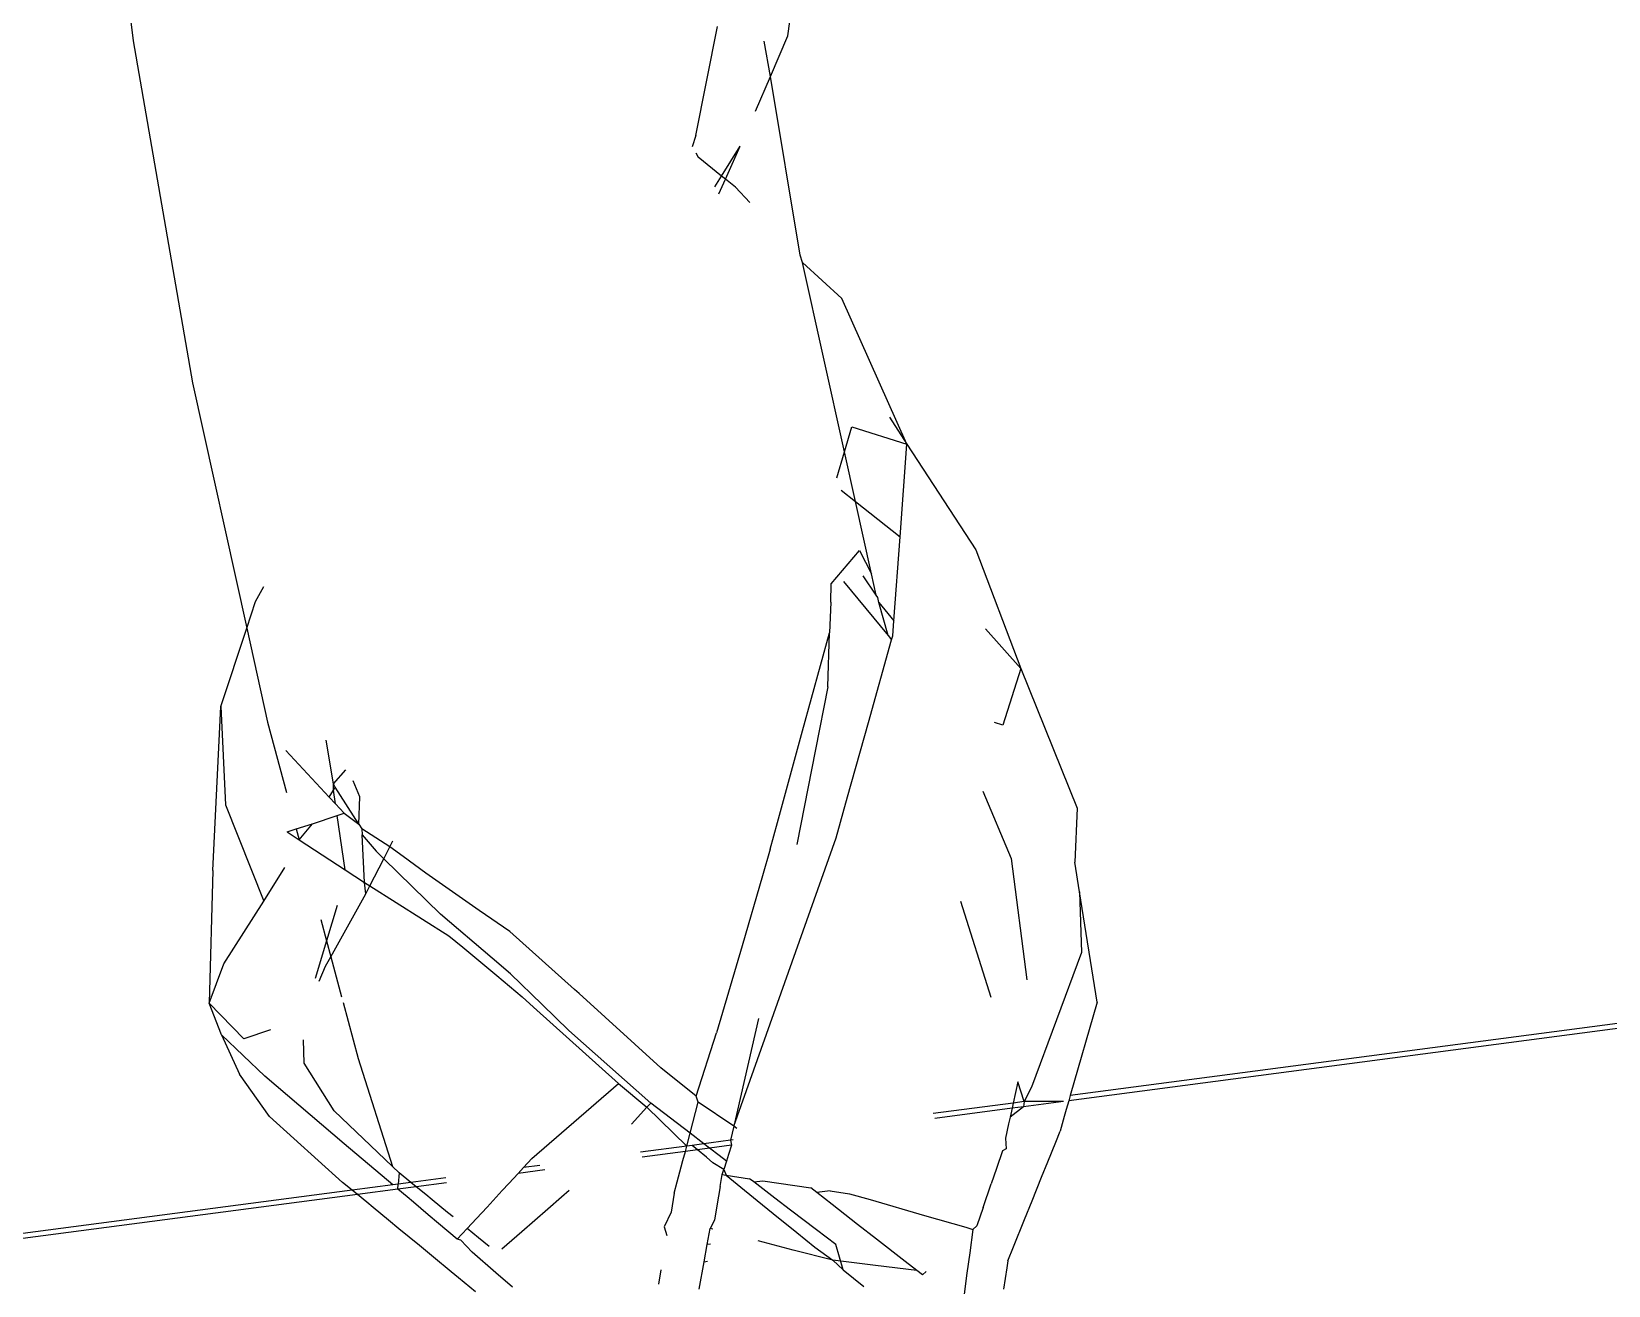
# Model space of a CAD drawing. Header units: inches. Extents: x 3324238 to 135265466, y -1036581 to 20094598.
# Drawn here: x 3354727.086 to 3354727.697, y -519087.387 to -519086.901 of the extents above; entities that cross this region are included whole.
import ezdxf

# ---------------------------------------------------------------- set-up
doc = ezdxf.new("R2010")
doc.units = ezdxf.units.IN
doc.header["$MEASUREMENT"] = 0

msp = doc.modelspace()

# ---------------------------------------------------------------- linework, layer by layer
for p, q in [((3354731.38742, -519086.802, 0.00267), (3354727.4878, -519087.31531, 0.00267)), ((3354731.35493, -519086.80401, 0.00267), (3354727.48839, -519087.31325, 0.00267)), ((3354727.11718, -519086.83953, 0.00267), (3354727.12527, -519086.90472, 0.00267)), ((3354727.37897, -519086.90281, 0.00267), (3354727.38366, -519086.8673, 0.00267)), ((3354727.34331, -519086.94138, 0.00267), (3354727.35162, -519086.89913, 0.00267)), ((3354727.37216, -519086.91858, 0.00267), (3354727.37897, -519086.90281, 0.00267)), ((3354727.12527, -519086.90472, 0.00267), (3354727.14819, -519087.03725, 0.00267)), ((3354727.37216, -519086.91858, 0.00267), (3354727.36979, -519086.90486, 0.00267)), ((3354727.36639, -519086.93194, 0.00267), (3354727.37216, -519086.91858, 0.00267)), ((3354727.38372, -519086.98771, 0.00267), (3354727.37216, -519086.91858, 0.00267)), ((3354727.34331, -519086.94138, 0.00267), (3354727.34189, -519086.94574, 0.00267)), ((3354727.35321, -519086.95712, 0.00267), (3354727.36045, -519086.94556, 0.00267)), ((3354727.35471, -519086.95833, 0.00267), (3354727.36045, -519086.94556, 0.00267)), ((3354727.34324, -519086.94815, 0.00267), (3354727.3442, -519086.94986, 0.00267)), ((3354727.35321, -519086.95712, 0.00267), (3354727.3442, -519086.94986, 0.00267)), ((3354727.3506, -519086.96129, 0.00267), (3354727.35321, -519086.95712, 0.00267)), ((3354727.35214, -519086.96403, 0.00267), (3354727.35471, -519086.95833, 0.00267)), ((3354727.35471, -519086.95833, 0.00267), (3354727.35321, -519086.95712, 0.00267)), ((3354727.35858, -519086.96146, 0.00267), (3354727.35471, -519086.95833, 0.00267)), ((3354727.36422, -519086.96734, 0.00267), (3354727.35858, -519086.96146, 0.00267)), ((3354727.38463, -519086.99063, 0.00267), (3354727.38372, -519086.98771, 0.00267)), ((3354727.40087, -519087.06398, 0.00267), (3354727.38463, -519086.99063, 0.00267)), ((3354727.39981, -519087.00452, 0.00267), (3354727.38463, -519086.99063, 0.00267)), ((3354727.42507, -519087.06096, 0.00267), (3354727.39981, -519087.00452, 0.00267)), ((3354727.14819, -519087.03725, 0.00267), (3354727.16924, -519087.13229, 0.00267)), ((3354727.40087, -519087.06398, 0.00267), (3354727.40378, -519087.0543, 0.00267)), ((3354727.40378, -519087.0543, 0.00267), (3354727.42507, -519087.06096, 0.00267)), ((3354727.41827, -519087.05055, 0.00267), (3354727.42507, -519087.06096, 0.00267)), ((3354727.42241, -519087.09688, 0.00267), (3354727.42507, -519087.06096, 0.00267)), ((3354727.42507, -519087.06096, 0.00267), (3354727.45184, -519087.10187, 0.00267)), ((3354727.39786, -519087.07402, 0.00267), (3354727.40087, -519087.06398, 0.00267)), ((3354727.40513, -519087.08319, 0.00267), (3354727.40087, -519087.06398, 0.00267)), ((3354727.39959, -519087.0788, 0.00267), (3354727.40513, -519087.08319, 0.00267)), ((3354727.40513, -519087.08319, 0.00267), (3354727.42241, -519087.09688, 0.00267)), ((3354727.41134, -519087.11123, 0.00267), (3354727.40513, -519087.08319, 0.00267)), ((3354727.41999, -519087.12944, 0.00267), (3354727.42241, -519087.09688, 0.00267)), ((3354727.39566, -519087.11508, 0.00267), (3354727.40673, -519087.10221, 0.00267)), ((3354727.40673, -519087.10221, 0.00267), (3354727.41134, -519087.11123, 0.00267)), ((3354727.45184, -519087.10187, 0.00267), (3354727.4692, -519087.14789, 0.00267)), ((3354727.41318, -519087.11943, 0.00267), (3354727.41134, -519087.11123, 0.00267)), ((3354727.1727, -519087.12185, 0.00267), (3354727.17586, -519087.11607, 0.00267)), ((3354727.39553, -519087.12211, 0.00267), (3354727.39566, -519087.11508, 0.00267)), ((3354727.40054, -519087.11418, 0.00267), (3354727.41777, -519087.13506, 0.00267)), ((3354727.41318, -519087.11943, 0.00267), (3354727.40813, -519087.11202, 0.00267)), ((3354727.16924, -519087.13229, 0.00267), (3354727.1727, -519087.12185, 0.00267)), ((3354727.39553, -519087.12211, 0.00267), (3354727.39509, -519087.13399, 0.00267)), ((3354727.4138, -519087.12036, 0.00267), (3354727.41318, -519087.11943, 0.00267)), ((3354727.41424, -519087.12227, 0.00267), (3354727.4138, -519087.12036, 0.00267)), ((3354727.41424, -519087.12227, 0.00267), (3354727.41999, -519087.12944, 0.00267)), ((3354727.41777, -519087.13506, 0.00267), (3354727.41424, -519087.12227, 0.00267)), ((3354727.41956, -519087.13526, 0.00267), (3354727.41999, -519087.12944, 0.00267)), ((3354727.15921, -519087.16258, 0.00267), (3354727.16924, -519087.13229, 0.00267)), ((3354727.16924, -519087.13229, 0.00267), (3354727.1773, -519087.16866, 0.00267)), ((3354727.38466, -519087.17206, 0.00267), (3354727.39509, -519087.13399, 0.00267)), ((3354727.39439, -519087.15493, 0.00267), (3354727.39509, -519087.13399, 0.00267)), ((3354727.41777, -519087.13506, 0.00267), (3354727.41915, -519087.13673, 0.00267)), ((3354727.41915, -519087.13673, 0.00267), (3354727.41956, -519087.13526, 0.00267)), ((3354727.45555, -519087.13249, 0.00267), (3354727.4692, -519087.14789, 0.00267)), ((3354727.41015, -519087.16877, 0.00267), (3354727.41915, -519087.13673, 0.00267)), ((3354727.4692, -519087.14789, 0.00267), (3354727.4623, -519087.16985, 0.00267)), ((3354727.4692, -519087.14789, 0.00267), (3354727.49107, -519087.20197, 0.00267)), ((3354727.39439, -519087.15493, 0.00267), (3354727.38961, -519087.17929, 0.00267)), ((3354727.15613, -519087.2261, 0.00267), (3354727.15921, -519087.16258, 0.00267)), ((3354727.15921, -519087.16258, 0.00267), (3354727.16104, -519087.20067, 0.00267)), ((3354727.1773, -519087.16866, 0.00267), (3354727.18465, -519087.19591, 0.00267)), ((3354727.37493, -519087.20752, 0.00267), (3354727.38466, -519087.17206, 0.00267)), ((3354727.40208, -519087.1975, 0.00267), (3354727.41015, -519087.16877, 0.00267)), ((3354727.4623, -519087.16985, 0.00267), (3354727.45897, -519087.16878, 0.00267)), ((3354727.2028, -519087.19258, 0.00267), (3354727.20007, -519087.17557, 0.00267)), ((3354727.20113, -519087.19764, 0.00267), (3354727.18442, -519087.17962, 0.00267)), ((3354727.38961, -519087.17929, 0.00267), (3354727.38241, -519087.21603, 0.00267)), ((3354727.2028, -519087.19258, 0.00267), (3354727.2077, -519087.18713, 0.00267)), ((3354727.20113, -519087.19764, 0.00267), (3354727.20283, -519087.19492, 0.00267)), ((3354727.20355, -519087.19377, 0.00267), (3354727.2028, -519087.19258, 0.00267)), ((3354727.20283, -519087.19492, 0.00267), (3354727.2028, -519087.19258, 0.00267)), ((3354727.20283, -519087.19492, 0.00267), (3354727.20355, -519087.19377, 0.00267)), ((3354727.20359, -519087.2003, 0.00267), (3354727.20283, -519087.19492, 0.00267)), ((3354727.2127, -519087.20815, 0.00267), (3354727.20355, -519087.19377, 0.00267)), ((3354727.21308, -519087.19759, 0.00267), (3354727.21046, -519087.19132, 0.00267)), ((3354727.45449, -519087.19538, 0.00267), (3354727.46552, -519087.22147, 0.00267)), ((3354727.16104, -519087.20067, 0.00267), (3354727.17589, -519087.23798, 0.00267)), ((3354727.20359, -519087.2003, 0.00267), (3354727.20113, -519087.19764, 0.00267)), ((3354727.20697, -519087.20394, 0.00267), (3354727.20359, -519087.2003, 0.00267)), ((3354727.2127, -519087.20815, 0.00267), (3354727.21308, -519087.19759, 0.00267)), ((3354727.39761, -519087.21342, 0.00267), (3354727.40208, -519087.1975, 0.00267)), ((3354727.49107, -519087.20197, 0.00267), (3354727.49018, -519087.22282, 0.00267)), ((3354727.18845, -519087.21, 0.00267), (3354727.19467, -519087.20797, 0.00267)), ((3354727.1896, -519087.21427, 0.00267), (3354727.19467, -519087.20797, 0.00267)), ((3354727.19467, -519087.20797, 0.00267), (3354727.20427, -519087.20483, 0.00267)), ((3354727.20427, -519087.20483, 0.00267), (3354727.20697, -519087.20394, 0.00267)), ((3354727.2074, -519087.2259, 0.00267), (3354727.20427, -519087.20483, 0.00267)), ((3354727.20697, -519087.20394, 0.00267), (3354727.2127, -519087.20815, 0.00267)), ((3354727.2127, -519087.20815, 0.00267), (3354727.21386, -519087.20996, 0.00267)), ((3354727.37212, -519087.21779, 0.00267), (3354727.37493, -519087.20752, 0.00267)), ((3354727.18487, -519087.21117, 0.00267), (3354727.18845, -519087.21, 0.00267)), ((3354727.18487, -519087.21117, 0.00267), (3354727.1896, -519087.21427, 0.00267)), ((3354727.18845, -519087.21, 0.00267), (3354727.1896, -519087.21427, 0.00267)), ((3354727.1896, -519087.21427, 0.00267), (3354727.2074, -519087.2259, 0.00267)), ((3354727.21386, -519087.20996, 0.00267), (3354727.214, -519087.21226, 0.00267)), ((3354727.2247, -519087.21694, 0.00267), (3354727.21386, -519087.20996, 0.00267)), ((3354727.214, -519087.21226, 0.00267), (3354727.21934, -519087.21856, 0.00267)), ((3354727.21487, -519087.23078, 0.00267), (3354727.214, -519087.21226, 0.00267)), ((3354727.2247, -519087.21694, 0.00267), (3354727.22586, -519087.21467, 0.00267)), ((3354727.37356, -519087.28143, 0.00267), (3354727.39761, -519087.21342, 0.00267)), ((3354727.22237, -519087.22152, 0.00267), (3354727.21934, -519087.21856, 0.00267)), ((3354727.22237, -519087.22152, 0.00267), (3354727.2247, -519087.21694, 0.00267)), ((3354727.22985, -519087.22071, 0.00267), (3354727.2247, -519087.21694, 0.00267)), ((3354727.23865, -519087.22716, 0.00267), (3354727.22985, -519087.22071, 0.00267)), ((3354727.37212, -519087.21779, 0.00267), (3354727.36908, -519087.22821, 0.00267)), ((3354727.15613, -519087.2261, 0.00267), (3354727.15474, -519087.27742, 0.00267)), ((3354727.17589, -519087.23798, 0.00267), (3354727.18405, -519087.22494, 0.00267)), ((3354727.2074, -519087.2259, 0.00267), (3354727.21487, -519087.23078, 0.00267)), ((3354727.21697, -519087.2321, 0.00267), (3354727.22237, -519087.22152, 0.00267)), ((3354727.24438, -519087.24299, 0.00267), (3354727.22237, -519087.22152, 0.00267)), ((3354727.25934, -519087.24153, 0.00267), (3354727.23865, -519087.22716, 0.00267)), ((3354727.46552, -519087.22147, 0.00267), (3354727.47153, -519087.26844, 0.00267)), ((3354727.49201, -519087.23434, 0.00267), (3354727.49018, -519087.22282, 0.00267)), ((3354727.21544, -519087.2351, 0.00267), (3354727.21487, -519087.23078, 0.00267)), ((3354727.21487, -519087.23078, 0.00267), (3354727.21697, -519087.2321, 0.00267)), ((3354727.21544, -519087.2351, 0.00267), (3354727.21697, -519087.2321, 0.00267)), ((3354727.21697, -519087.2321, 0.00267), (3354727.24762, -519087.25134, 0.00267)), ((3354727.36908, -519087.22821, 0.00267), (3354727.36118, -519087.25527, 0.00267)), ((3354727.16036, -519087.26231, 0.00267), (3354727.17589, -519087.23798, 0.00267)), ((3354727.20425, -519087.23969, 0.00267), (3354727.20015, -519087.25335, 0.00267)), ((3354727.2018, -519087.2595, 0.00267), (3354727.21544, -519087.2351, 0.00267)), ((3354727.45774, -519087.27535, 0.00267), (3354727.44591, -519087.23811, 0.00267)), ((3354727.49877, -519087.27707, 0.00267), (3354727.49201, -519087.23434, 0.00267)), ((3354727.49201, -519087.23434, 0.00267), (3354727.49269, -519087.25783, 0.00267)), ((3354727.1979, -519087.24502, 0.00267), (3354727.20015, -519087.25335, 0.00267)), ((3354727.26432, -519087.25999, 0.00267), (3354727.24438, -519087.24299, 0.00267)), ((3354727.27118, -519087.24975, 0.00267), (3354727.25934, -519087.24153, 0.00267)), ((3354727.24762, -519087.25134, 0.00267), (3354727.25302, -519087.25585, 0.00267)), ((3354727.29626, -519087.27217, 0.00267), (3354727.27118, -519087.24975, 0.00267)), ((3354727.20015, -519087.25335, 0.00267), (3354727.19578, -519087.26788, 0.00267)), ((3354727.20015, -519087.25335, 0.00267), (3354727.2018, -519087.2595, 0.00267)), ((3354727.25302, -519087.25585, 0.00267), (3354727.26616, -519087.2668, 0.00267)), ((3354727.36118, -519087.25527, 0.00267), (3354727.35134, -519087.28897, 0.00267)), ((3354727.49269, -519087.25783, 0.00267), (3354727.47341, -519087.30996, 0.00267)), ((3354727.15474, -519087.27742, 0.00267), (3354727.16036, -519087.26231, 0.00267)), ((3354727.1973, -519087.26893, 0.00267), (3354727.19977, -519087.26314, 0.00267)), ((3354727.19977, -519087.26314, 0.00267), (3354727.2018, -519087.2595, 0.00267)), ((3354727.2018, -519087.2595, 0.00267), (3354727.20598, -519087.27497, 0.00267)), ((3354727.27145, -519087.26607, 0.00267), (3354727.26432, -519087.25999, 0.00267)), ((3354727.26616, -519087.2668, 0.00267), (3354727.27597, -519087.27499, 0.00267)), ((3354727.28374, -519087.278, 0.00267), (3354727.27145, -519087.26607, 0.00267)), ((3354727.27597, -519087.27499, 0.00267), (3354727.28042, -519087.27898, 0.00267)), ((3354727.29806, -519087.2738, 0.00267), (3354727.29626, -519087.27217, 0.00267)), ((3354727.32973, -519087.30248, 0.00267), (3354727.29806, -519087.2738, 0.00267)), ((3354727.16806, -519087.29134, 0.00267), (3354727.15474, -519087.27742, 0.00267)), ((3354727.15947, -519087.28974, 0.00267), (3354727.15474, -519087.27742, 0.00267)), ((3354727.2066, -519087.27727, 0.00267), (3354727.21244, -519087.29894, 0.00267)), ((3354727.28042, -519087.27898, 0.00267), (3354727.31336, -519087.30856, 0.00267)), ((3354727.29409, -519087.28804, 0.00267), (3354727.28374, -519087.278, 0.00267)), ((3354727.35796, -519087.32512, 0.00267), (3354727.37356, -519087.28143, 0.00267)), ((3354727.49877, -519087.27707, 0.00267), (3354727.48839, -519087.31325, 0.00267)), ((3354727.17847, -519087.28776, 0.00267), (3354727.16806, -519087.29134, 0.00267)), ((3354727.32578, -519087.31616, 0.00267), (3354727.29409, -519087.28804, 0.00267)), ((3354727.36759, -519087.28346, 0.00267), (3354727.35796, -519087.32512, 0.00267)), ((3354727.17629, -519087.30574, 0.00267), (3354727.15947, -519087.28974, 0.00267)), ((3354727.15947, -519087.28974, 0.00267), (3354727.16643, -519087.30492, 0.00267)), ((3354727.19144, -519087.30067, 0.00267), (3354727.19127, -519087.29167, 0.00267)), ((3354727.34346, -519087.31349, 0.00267), (3354727.35134, -519087.28897, 0.00267)), ((3354727.20306, -519087.31917, 0.00267), (3354727.19144, -519087.30067, 0.00267)), ((3354727.21244, -519087.29894, 0.00267), (3354727.22573, -519087.34076, 0.00267)), ((3354727.17803, -519087.32141, 0.00267), (3354727.16643, -519087.30492, 0.00267)), ((3354727.20696, -519087.33191, 0.00267), (3354727.17629, -519087.30574, 0.00267)), ((3354727.34346, -519087.31349, 0.00267), (3354727.32973, -519087.30248, 0.00267)), ((3354727.30275, -519087.31776, 0.00267), (3354727.31336, -519087.30856, 0.00267)), ((3354727.31336, -519087.30856, 0.00267), (3354727.32431, -519087.31777, 0.00267)), ((3354727.46809, -519087.30793, 0.00267), (3354727.46627, -519087.31617, 0.00267)), ((3354727.47053, -519087.31561, 0.00267), (3354727.46809, -519087.30793, 0.00267)), ((3354727.47341, -519087.30996, 0.00267), (3354727.47053, -519087.31561, 0.00267)), ((3354727.27975, -519087.33767, 0.00267), (3354727.30275, -519087.31776, 0.00267)), ((3354727.32431, -519087.31777, 0.00267), (3354727.31838, -519087.32432, 0.00267)), ((3354727.32578, -519087.31616, 0.00267), (3354727.32431, -519087.31777, 0.00267)), ((3354727.32431, -519087.31777, 0.00267), (3354727.33975, -519087.33283, 0.00267)), ((3354727.34106, -519087.32786, 0.00267), (3354727.32578, -519087.31616, 0.00267)), ((3354727.34106, -519087.32786, 0.00267), (3354727.34422, -519087.31589, 0.00267)), ((3354727.34422, -519087.31589, 0.00267), (3354727.34346, -519087.31349, 0.00267)), ((3354727.35796, -519087.32512, 0.00267), (3354727.34422, -519087.31589, 0.00267)), ((3354727.46627, -519087.31617, 0.00267), (3354727.43521, -519087.32026, 0.00267)), ((3354727.46582, -519087.3182, 0.00267), (3354727.43586, -519087.32215, 0.00267)), ((3354727.47024, -519087.31762, 0.00267), (3354727.46507, -519087.3216, 0.00267)), ((3354727.46582, -519087.3182, 0.00267), (3354727.46507, -519087.3216, 0.00267)), ((3354727.46627, -519087.31617, 0.00267), (3354727.46582, -519087.3182, 0.00267)), ((3354727.47024, -519087.31762, 0.00267), (3354727.46582, -519087.3182, 0.00267)), ((3354727.47053, -519087.31561, 0.00267), (3354727.46627, -519087.31617, 0.00267)), ((3354727.4858, -519087.31557, 0.00267), (3354727.47024, -519087.31762, 0.00267)), ((3354727.47053, -519087.31561, 0.00267), (3354727.47024, -519087.31762, 0.00267)), ((3354727.4858, -519087.31557, 0.00267), (3354727.47053, -519087.31561, 0.00267)), ((3354727.48683, -519087.31872, 0.00267), (3354727.48606, -519087.32139, 0.00267)), ((3354727.4878, -519087.31531, 0.00267), (3354727.48683, -519087.31872, 0.00267)), ((3354727.48839, -519087.31325, 0.00267), (3354727.4878, -519087.31531, 0.00267)), ((3354727.20639, -519087.34689, 0.00267), (3354727.17803, -519087.32141, 0.00267)), ((3354727.22573, -519087.34076, 0.00267), (3354727.20306, -519087.31917, 0.00267)), ((3354727.35796, -519087.32512, 0.00267), (3354727.35669, -519087.3306, 0.00267)), ((3354727.35917, -519087.32608, 0.00267), (3354727.35796, -519087.32512, 0.00267)), ((3354727.46448, -519087.32423, 0.00267), (3354727.46326, -519087.32975, 0.00267)), ((3354727.46507, -519087.3216, 0.00267), (3354727.46448, -519087.32423, 0.00267)), ((3354727.48606, -519087.32139, 0.00267), (3354727.48442, -519087.32708, 0.00267)), ((3354727.33975, -519087.33283, 0.00267), (3354727.34106, -519087.32786, 0.00267)), ((3354727.3464, -519087.33195, 0.00267), (3354727.34106, -519087.32786, 0.00267)), ((3354727.35669, -519087.3306, 0.00267), (3354727.34921, -519087.33158, 0.00267)), ((3354727.35776, -519087.33046, 0.00267), (3354727.35669, -519087.3306, 0.00267)), ((3354727.35669, -519087.3306, 0.00267), (3354727.35709, -519087.33252, 0.00267)), ((3354727.46326, -519087.32975, 0.00267), (3354727.46354, -519087.33386, 0.00267)), ((3354727.47967, -519087.33892, 0.00267), (3354727.48272, -519087.33133, 0.00267)), ((3354727.48272, -519087.33133, 0.00267), (3354727.48442, -519087.32708, 0.00267)), ((3354727.22582, -519087.34784, 0.00267), (3354727.20696, -519087.33191, 0.00267)), ((3354727.33975, -519087.33283, 0.00267), (3354727.32184, -519087.33519, 0.00267)), ((3354727.33921, -519087.33488, 0.00267), (3354727.32244, -519087.33709, 0.00267)), ((3354727.33828, -519087.33839, 0.00267), (3354727.33921, -519087.33488, 0.00267)), ((3354727.33921, -519087.33488, 0.00267), (3354727.33975, -519087.33283, 0.00267)), ((3354727.34391, -519087.33426, 0.00267), (3354727.33921, -519087.33488, 0.00267)), ((3354727.34188, -519087.33255, 0.00267), (3354727.33975, -519087.33283, 0.00267)), ((3354727.3464, -519087.33195, 0.00267), (3354727.34188, -519087.33255, 0.00267)), ((3354727.34391, -519087.33426, 0.00267), (3354727.34188, -519087.33255, 0.00267)), ((3354727.3486, -519087.33364, 0.00267), (3354727.34391, -519087.33426, 0.00267)), ((3354727.34739, -519087.33719, 0.00267), (3354727.34391, -519087.33426, 0.00267)), ((3354727.34921, -519087.33158, 0.00267), (3354727.3464, -519087.33195, 0.00267)), ((3354727.3486, -519087.33364, 0.00267), (3354727.3464, -519087.33195, 0.00267)), ((3354727.34992, -519087.33932, 0.00267), (3354727.34739, -519087.33719, 0.00267)), ((3354727.35709, -519087.33252, 0.00267), (3354727.3486, -519087.33364, 0.00267)), ((3354727.35237, -519087.33653, 0.00267), (3354727.3486, -519087.33364, 0.00267)), ((3354727.35512, -519087.33863, 0.00267), (3354727.35237, -519087.33653, 0.00267)), ((3354727.35595, -519087.33605, 0.00267), (3354727.35512, -519087.33863, 0.00267)), ((3354727.35709, -519087.33252, 0.00267), (3354727.35595, -519087.33605, 0.00267)), ((3354727.46217, -519087.33468, 0.00267), (3354727.45979, -519087.34157, 0.00267)), ((3354727.46354, -519087.33386, 0.00267), (3354727.46217, -519087.33468, 0.00267)), ((3354727.22829, -519087.3432, 0.00267), (3354727.22573, -519087.34076, 0.00267)), ((3354727.22829, -519087.3432, 0.00267), (3354727.22789, -519087.34756, 0.00267)), ((3354727.23284, -519087.34691, 0.00267), (3354727.22829, -519087.3432, 0.00267)), ((3354727.2708, -519087.34733, 0.00267), (3354727.27443, -519087.34341, 0.00267)), ((3354727.27651, -519087.34116, 0.00267), (3354727.27443, -519087.34341, 0.00267)), ((3354727.28482, -519087.34204, 0.00267), (3354727.27443, -519087.34341, 0.00267)), ((3354727.27651, -519087.34116, 0.00267), (3354727.27975, -519087.33767, 0.00267)), ((3354727.28283, -519087.34033, 0.00267), (3354727.27651, -519087.34116, 0.00267)), ((3354727.33609, -519087.34666, 0.00267), (3354727.3376, -519087.34094, 0.00267)), ((3354727.3376, -519087.34094, 0.00267), (3354727.33828, -519087.33839, 0.00267)), ((3354727.35407, -519087.34189, 0.00267), (3354727.34992, -519087.33932, 0.00267)), ((3354727.35342, -519087.34391, 0.00267), (3354727.35407, -519087.34189, 0.00267)), ((3354727.35512, -519087.33863, 0.00267), (3354727.35407, -519087.34189, 0.00267)), ((3354727.35407, -519087.34189, 0.00267), (3354727.35498, -519087.34414, 0.00267)), ((3354727.45979, -519087.34157, 0.00267), (3354727.45777, -519087.34741, 0.00267)), ((3354727.47728, -519087.34484, 0.00267), (3354727.47967, -519087.33892, 0.00267)), ((3354727.21006, -519087.34991, 0.00267), (3354727.20639, -519087.34689, 0.00267)), ((3354727.22582, -519087.34784, 0.00267), (3354727.21006, -519087.34991, 0.00267)), ((3354727.22784, -519087.34955, 0.00267), (3354727.21213, -519087.35161, 0.00267)), ((3354727.22789, -519087.34756, 0.00267), (3354727.22582, -519087.34784, 0.00267)), ((3354727.22784, -519087.34955, 0.00267), (3354727.22789, -519087.34756, 0.00267)), ((3354727.23493, -519087.34861, 0.00267), (3354727.22784, -519087.34955, 0.00267)), ((3354727.2314, -519087.35255, 0.00267), (3354727.22784, -519087.34955, 0.00267)), ((3354727.23284, -519087.34691, 0.00267), (3354727.22789, -519087.34756, 0.00267)), ((3354727.24635, -519087.34513, 0.00267), (3354727.23284, -519087.34691, 0.00267)), ((3354727.23493, -519087.34861, 0.00267), (3354727.23284, -519087.34691, 0.00267)), ((3354727.24671, -519087.34706, 0.00267), (3354727.23493, -519087.34861, 0.00267)), ((3354727.23859, -519087.3516, 0.00267), (3354727.23493, -519087.34861, 0.00267)), ((3354727.26826, -519087.35007, 0.00267), (3354727.2708, -519087.34733, 0.00267)), ((3354727.33494, -519087.35103, 0.00267), (3354727.33609, -519087.34666, 0.00267)), ((3354727.35267, -519087.34846, 0.00267), (3354727.35141, -519087.35603, 0.00267)), ((3354727.35267, -519087.34846, 0.00267), (3354727.35342, -519087.34391, 0.00267)), ((3354727.35342, -519087.34391, 0.00267), (3354727.35498, -519087.34414, 0.00267)), ((3354727.35498, -519087.34414, 0.00267), (3354727.35924, -519087.34759, 0.00267)), ((3354727.35498, -519087.34414, 0.00267), (3354727.36412, -519087.34551, 0.00267)), ((3354727.35924, -519087.34759, 0.00267), (3354727.36708, -519087.35394, 0.00267)), ((3354727.36573, -519087.34674, 0.00267), (3354727.36412, -519087.34551, 0.00267)), ((3354727.36573, -519087.34674, 0.00267), (3354727.36927, -519087.34627, 0.00267)), ((3354727.37394, -519087.35303, 0.00267), (3354727.36573, -519087.34674, 0.00267)), ((3354727.36927, -519087.34627, 0.00267), (3354727.38781, -519087.34904, 0.00267)), ((3354727.39016, -519087.35086, 0.00267), (3354727.38781, -519087.34904, 0.00267)), ((3354727.45459, -519087.35665, 0.00267), (3354727.45777, -519087.34741, 0.00267)), ((3354727.47356, -519087.35411, 0.00267), (3354727.47728, -519087.34484, 0.00267)), ((3354727.21006, -519087.34991, 0.00267), (3354724.1267, -519087.756, 0.00267)), ((3354727.21213, -519087.35161, 0.00267), (3354724.12746, -519087.75788, 0.00267)), ((3354727.21213, -519087.35161, 0.00267), (3354727.21006, -519087.34991, 0.00267)), ((3354727.21578, -519087.35462, 0.00267), (3354727.21213, -519087.35161, 0.00267)), ((3354727.21826, -519087.35666, 0.00267), (3354727.21578, -519087.35462, 0.00267)), ((3354727.23384, -519087.35461, 0.00267), (3354727.2314, -519087.35255, 0.00267)), ((3354727.23961, -519087.35948, 0.00267), (3354727.23384, -519087.35461, 0.00267)), ((3354727.2411, -519087.35365, 0.00267), (3354727.23859, -519087.3516, 0.00267)), ((3354727.24704, -519087.3585, 0.00267), (3354727.2411, -519087.35365, 0.00267)), ((3354727.26235, -519087.35646, 0.00267), (3354727.26826, -519087.35007, 0.00267)), ((3354727.29124, -519087.35262, 0.00267), (3354727.28595, -519087.35725, 0.00267)), ((3354727.29414, -519087.35008, 0.00267), (3354727.29124, -519087.35262, 0.00267)), ((3354727.33494, -519087.35103, 0.00267), (3354727.33366, -519087.3584, 0.00267)), ((3354727.36708, -519087.35394, 0.00267), (3354727.37323, -519087.35893, 0.00267)), ((3354727.38002, -519087.35768, 0.00267), (3354727.37394, -519087.35303, 0.00267)), ((3354727.39537, -519087.35017, 0.00267), (3354727.39016, -519087.35086, 0.00267)), ((3354727.39615, -519087.35552, 0.00267), (3354727.39016, -519087.35086, 0.00267)), ((3354727.39537, -519087.35017, 0.00267), (3354727.40284, -519087.35128, 0.00267)), ((3354727.40595, -519087.36315, 0.00267), (3354727.39615, -519087.35552, 0.00267)), ((3354727.40284, -519087.35128, 0.00267), (3354727.41083, -519087.35359, 0.00267)), ((3354727.41083, -519087.35359, 0.00267), (3354727.4319, -519087.35968, 0.00267)), ((3354727.47067, -519087.36129, 0.00267), (3354727.47356, -519087.35411, 0.00267)), ((3354727.22418, -519087.36153, 0.00267), (3354727.21826, -519087.35666, 0.00267)), ((3354727.22821, -519087.36485, 0.00267), (3354727.22418, -519087.36153, 0.00267)), ((3354727.24357, -519087.36283, 0.00267), (3354727.23961, -519087.35948, 0.00267)), ((3354727.24918, -519087.36024, 0.00267), (3354727.24704, -519087.3585, 0.00267)), ((3354727.25469, -519087.36474, 0.00267), (3354727.25824, -519087.3609, 0.00267)), ((3354727.25824, -519087.3609, 0.00267), (3354727.26235, -519087.35646, 0.00267)), ((3354727.28595, -519087.35725, 0.00267), (3354727.27581, -519087.36611, 0.00267)), ((3354727.33366, -519087.3584, 0.00267), (3354727.33104, -519087.3641, 0.00267)), ((3354727.35049, -519087.36154, 0.00267), (3354727.34878, -519087.36472, 0.00267)), ((3354727.35141, -519087.35603, 0.00267), (3354727.35049, -519087.36154, 0.00267)), ((3354727.37323, -519087.35893, 0.00267), (3354727.38239, -519087.3663, 0.00267)), ((3354727.39005, -519087.36528, 0.00267), (3354727.38002, -519087.35768, 0.00267)), ((3354727.4319, -519087.35968, 0.00267), (3354727.44787, -519087.3643, 0.00267)), ((3354727.45459, -519087.35665, 0.00267), (3354727.45214, -519087.36373, 0.00267)), ((3354727.46641, -519087.3719, 0.00267), (3354727.47067, -519087.36129, 0.00267)), ((3354727.23617, -519087.3714, 0.00267), (3354727.22821, -519087.36485, 0.00267)), ((3354727.2508, -519087.36894, 0.00267), (3354727.24357, -519087.36283, 0.00267)), ((3354727.2508, -519087.36894, 0.00267), (3354727.25469, -519087.36474, 0.00267)), ((3354727.2591, -519087.36834, 0.00267), (3354727.25469, -519087.36474, 0.00267)), ((3354727.27581, -519087.36611, 0.00267), (3354727.26815, -519087.37281, 0.00267)), ((3354727.33104, -519087.3641, 0.00267), (3354727.33209, -519087.36742, 0.00267)), ((3354727.34766, -519087.37095, 0.00267), (3354727.34878, -519087.36472, 0.00267)), ((3354727.34992, -519087.36501, 0.00267), (3354727.34878, -519087.36472, 0.00267)), ((3354727.38239, -519087.3663, 0.00267), (3354727.38945, -519087.37199, 0.00267)), ((3354727.3975, -519087.37093, 0.00267), (3354727.39005, -519087.36528, 0.00267)), ((3354727.41328, -519087.36885, 0.00267), (3354727.40595, -519087.36315, 0.00267)), ((3354727.44787, -519087.3643, 0.00267), (3354727.45064, -519087.3651, 0.00267)), ((3354727.45064, -519087.3651, 0.00267), (3354727.4494, -519087.37418, 0.00267)), ((3354727.45214, -519087.36373, 0.00267), (3354727.45064, -519087.3651, 0.00267)), ((3354727.24161, -519087.37588, 0.00267), (3354727.23617, -519087.3714, 0.00267)), ((3354727.25222, -519087.36926, 0.00267), (3354727.2508, -519087.36894, 0.00267)), ((3354727.25657, -519087.37391, 0.00267), (3354727.25222, -519087.36926, 0.00267)), ((3354727.26583, -519087.38189, 0.00267), (3354727.25657, -519087.37391, 0.00267)), ((3354727.26323, -519087.37171, 0.00267), (3354727.2591, -519087.36834, 0.00267)), ((3354727.34645, -519087.37765, 0.00267), (3354727.34766, -519087.37095, 0.00267)), ((3354727.34896, -519087.37077, 0.00267), (3354727.34766, -519087.37095, 0.00267)), ((3354727.38102, -519087.3731, 0.00267), (3354727.3674, -519087.36956, 0.00267)), ((3354727.39632, -519087.37708, 0.00267), (3354727.38102, -519087.3731, 0.00267)), ((3354727.38945, -519087.37199, 0.00267), (3354727.39632, -519087.37708, 0.00267)), ((3354727.40034, -519087.38076, 0.00267), (3354727.3975, -519087.37093, 0.00267)), ((3354727.42442, -519087.37753, 0.00267), (3354727.41328, -519087.36885, 0.00267)), ((3354727.46422, -519087.37734, 0.00267), (3354727.46641, -519087.3719, 0.00267)), ((3354727.24845, -519087.38151, 0.00267), (3354727.24161, -519087.37588, 0.00267)), ((3354727.34454, -519087.38824, 0.00267), (3354727.34645, -519087.37765, 0.00267)), ((3354727.34645, -519087.37765, 0.00267), (3354727.34785, -519087.37747, 0.00267)), ((3354727.41289, -519087.37907, 0.00267), (3354727.39632, -519087.37708, 0.00267)), ((3354727.39632, -519087.37708, 0.00267), (3354727.40034, -519087.38076, 0.00267)), ((3354727.42888, -519087.381, 0.00267), (3354727.41289, -519087.37907, 0.00267)), ((3354727.42888, -519087.381, 0.00267), (3354727.42442, -519087.37753, 0.00267)), ((3354727.4494, -519087.37418, 0.00267), (3354727.44833, -519087.38202, 0.00267)), ((3354727.46379, -519087.37998, 0.00267), (3354727.46245, -519087.38821, 0.00267)), ((3354727.46422, -519087.37734, 0.00267), (3354727.46379, -519087.37998, 0.00267)), ((3354727.25126, -519087.38384, 0.00267), (3354727.24845, -519087.38151, 0.00267)), ((3354727.25785, -519087.38932, 0.00267), (3354727.25126, -519087.38384, 0.00267)), ((3354727.27226, -519087.38743, 0.00267), (3354727.26583, -519087.38189, 0.00267)), ((3354727.32977, -519087.38079, 0.00267), (3354727.3288, -519087.38637, 0.00267)), ((3354727.40034, -519087.38076, 0.00267), (3354727.40843, -519087.38727, 0.00267)), ((3354727.43113, -519087.38274, 0.00267), (3354727.42888, -519087.381, 0.00267)), ((3354727.43257, -519087.38144, 0.00267), (3354727.43113, -519087.38274, 0.00267)), ((3354727.44833, -519087.38202, 0.00267), (3354727.4472, -519087.39025, 0.00267))]:
    msp.add_line(p, q)

doc.saveas('drawing.dxf')
